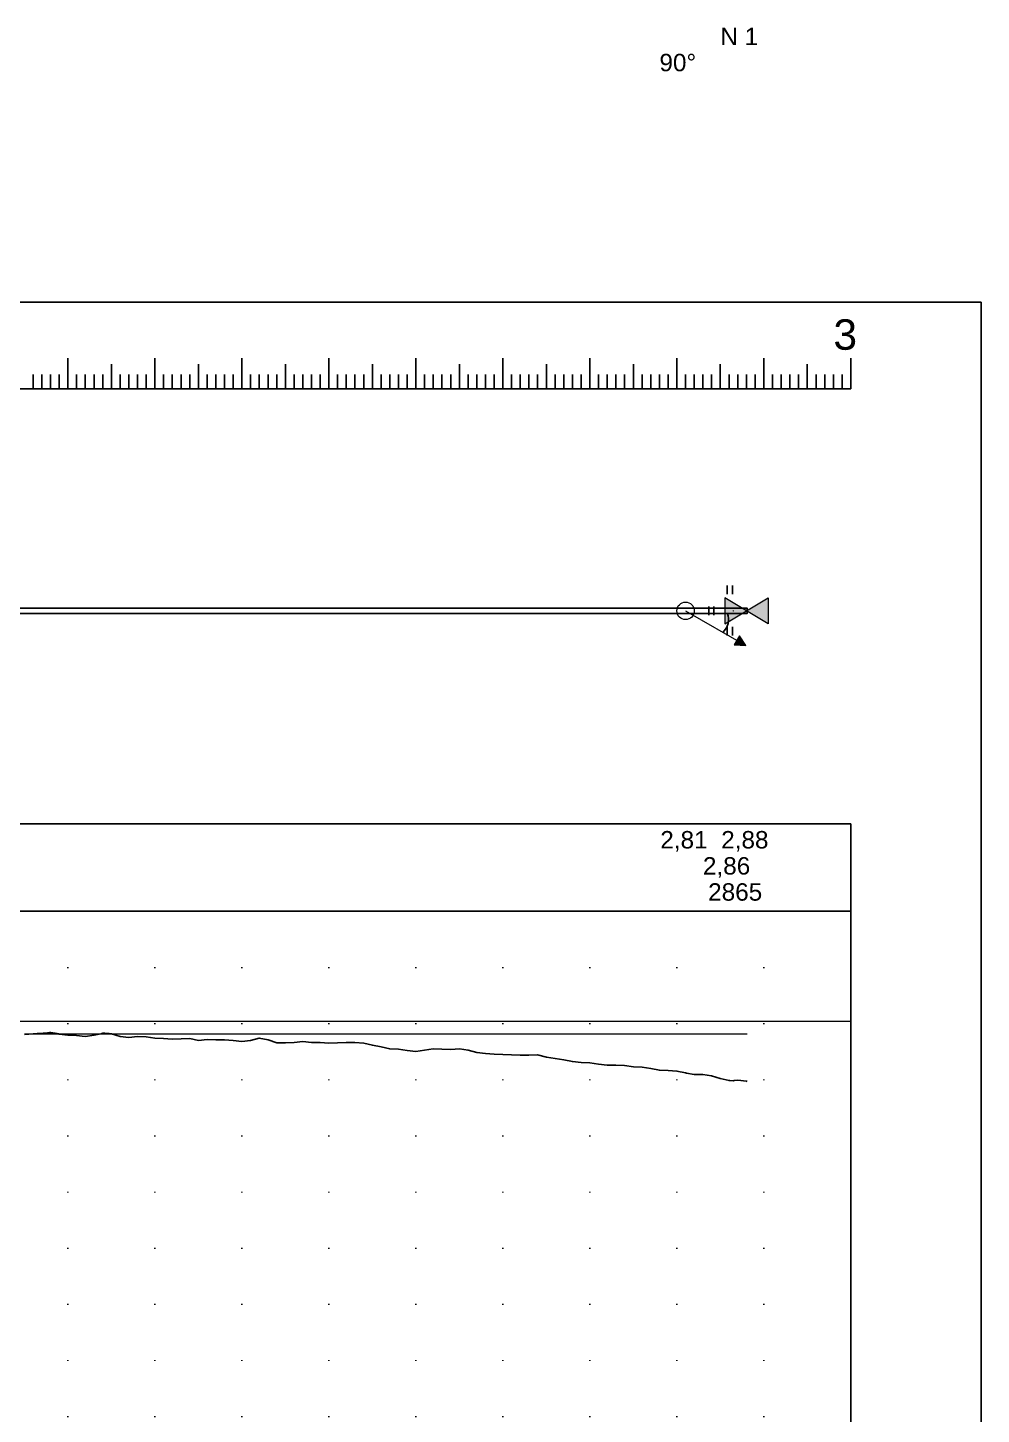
# Model space of a CAD drawing. Header units: millimetres. Extents: x -226 to 1784, y 10 to 1137.
# Drawn here: x 295.4 to 405, y 169.7 to 329 of the extents above; entities that cross this region are included whole.
import ezdxf

# ---------------------------------------------------------------- set-up
doc = ezdxf.new("R2010")
doc.units = ezdxf.units.MM
doc.linetypes.add('DOT', pattern=[6.35, 0, -6.35])
for name, color, linetype in [('График_U', 5, 'Continuous'), ('ИсследТрД', 6, 'Continuous'), ('Макет', 7, 'Continuous'), ('Перешкоди', 7, 'Continuous')]:
    doc.layers.add(name, color=color, linetype=linetype)
doc.layers.add('График_U_085', color=253, linetype='Continuous', lineweight=0)
doc.layers.add('Текст', color=7, linetype='Continuous', lineweight=0)
doc.styles.get("Standard").update_dxf_attribs({"font": 'arial.ttf'})

# ---------------------------------------------------------------- blocks, each defined once
blk = doc.blocks.new('Поворот_право')
at = {"layer": 'Перешкоди', "linetype": 'ByBlock', "lineweight": 15}
blk.add_hatch(color=7, dxfattribs=at).paths.add_polyline_path([(6.93, -4), (6.19, -2.88), (5.59, -3.92)])
at = {"layer": 'Defpoints'}
blk.add_arc((2.93, -0.98), 2.02, 312.3171, 19.8334, dxfattribs=at)
at = {"layer": 'Перешкоди', "color": 7, "linetype": 'ByBlock', "lineweight": 15}
for p, q in [((0, 0), (6.93, -4)), ((6.19, -2.88), (5.59, -3.92)), ((6.93, -4), (6.19, -2.88)), ((5.59, -3.92), (6.93, -4))]:
    blk.add_line(p, q, dxfattribs=at)
blk.add_circle((0, 0), 1, dxfattribs=at)
blk = doc.blocks.new('КМ')
at = {"layer": 'Defpoints'}
blk.add_point((0, 0), dxfattribs=at)
blk = doc.blocks.new('Луг')
at = {"layer": 'Перешкоди', "color": 3, "linetype": 'ByBlock'}
for p, q in [((-0.3, 2.93), (-0.3, 1.93)), ((0.3, 2.93), (0.3, 1.93)), ((-2.43, 0.5), (-2.43, -0.5)), ((-1.83, 0.5), (-1.83, -0.5)), ((-0.3, -1.82), (-0.3, -2.82)), ((0.3, -1.82), (0.3, -2.82))]:
    blk.add_line(p, q, dxfattribs=at)
blk = doc.blocks.new('Объект')
at = {"lineweight": -2}
blk.add_circle((0, 0), 0.01, dxfattribs=at)
blk = doc.blocks.new('Кран')
at = {"layer": 'Перешкоди', "linetype": 'ByBlock', "lineweight": 15}
blk.add_hatch(color=7, dxfattribs=at).paths.add_polyline_path([(-2.5, 1.5), (-2.5, -1.5), (2.5, 1.5), (2.5, -1.5)])
at = {"layer": 'Перешкоди', "color": 7, "linetype": 'ByBlock', "lineweight": 15}
for p, q in [((-2.5, -1.5), (2.5, 1.5)), ((2.5, -1.5), (-2.5, 1.5)), ((-2.5, 1.5), (-2.5, -1.5)), ((2.5, 1.5), (2.5, -1.5))]:
    blk.add_line(p, q, dxfattribs=at)

msp = doc.modelspace()

# ---------------------------------------------------------------- linework, layer by layer
at = {"layer": 'График_U'}
msp.add_lwpolyline([(295, 213.34), (296, 213.4), (296.1, 213.4), (296.11, 213.4), (296.2, 213.4), (296.21, 213.4), (296.3, 213.4), (296.31, 213.4), (296.4, 213.4), (296.41, 213.4), (296.5, 213.43), (296.51, 213.43), (296.6, 213.43), (296.61, 213.43), (296.7, 213.43), (296.71, 213.43), (296.8, 213.43), (296.81, 213.43), (296.9, 213.43), (296.91, 213.43), (297, 213.43), (297, 213.43), (297.01, 213.43), (297.1, 213.43), (297.11, 213.43), (297.2, 213.46), (297.21, 213.46), (297.3, 213.46), (297.31, 213.46), (297.4, 213.49), (297.41, 213.49), (297.5, 213.49), (297.51, 213.49), (297.6, 213.49), (297.61, 213.49), (297.7, 213.52), (297.71, 213.52), (297.8, 213.52), (297.81, 213.52), (297.9, 213.54), (297.91, 213.54), (298, 213.54), (298, 213.54), (298.01, 213.54), (298.1, 213.52), (298.11, 213.52), (298.2, 213.52), (298.21, 213.52), (298.3, 213.49), (298.31, 213.49), (298.4, 213.49), (298.41, 213.49), (298.5, 213.46), (298.51, 213.46), (298.6, 213.43), (298.61, 213.43), (298.7, 213.43), (298.71, 213.43), (298.8, 213.4), (298.81, 213.4), (298.9, 213.4), (299, 213.37), (300, 213.23), (301, 213.2), (302, 213.08), (303, 213.23), (303.8, 213.4), (303.81, 213.4), (303.9, 213.43), (303.91, 213.43), (304, 213.46), (304, 213.46), (304.01, 213.46), (304.1, 213.46), (304.11, 213.46), (304.2, 213.46), (304.21, 213.46), (304.3, 213.43), (304.31, 213.43), (304.4, 213.43), (304.41, 213.43), (304.5, 213.43), (304.51, 213.43), (304.6, 213.43), (304.61, 213.43), (304.7, 213.43), (304.71, 213.43), (304.8, 213.4), (304.81, 213.4), (304.9, 213.4), (304.91, 213.4), (305, 213.4), (305, 213.4), (306, 213.11), (307, 212.99), (308, 213.11), (309, 213.05), (310, 212.91), (311, 212.88), (312, 212.79), (313, 212.82), (314, 212.85), (315, 212.65), (315, 212.65), (316, 212.73), (317, 212.7), (318, 212.7), (319, 212.65), (320, 212.5), (321, 212.62), (322, 212.91), (323, 212.7), (324, 212.38), (325, 212.38), (326, 212.41), (327, 212.5), (328, 212.41), (329, 212.41), (330, 212.33), (331, 212.36), (332, 212.41), (333, 212.41), (334, 212.33), (335, 212.09), (336, 211.89), (337, 211.66), (338, 211.63), (339, 211.49), (340, 211.37), (341, 211.54), (342, 211.69), (343, 211.63), (344, 211.6), (345, 211.69), (346, 211.51), (347, 211.25), (348, 211.14), (349, 211.05), (350, 211.02), (351, 210.99), (352, 210.96), (353, 210.94), (354, 210.99), (355, 210.7), (356, 210.56), (357, 210.41), (358, 210.21), (359, 210.12), (360, 210.06), (361, 209.92), (362, 209.8), (363, 209.8), (364, 209.75), (365, 209.6), (366, 209.57), (367, 209.43), (368, 209.22), (369, 209.19), (370, 209.11), (371, 208.91), (371.1, 208.89), (372, 208.73), (373, 208.73), (374, 208.59), (375, 208.27), (376, 208.03), (376.1, 208.03), (376.5, 208.01), (376.6, 208.02), (377, 208.06), (378, 207.95), (378.1, 207.94)], dxfattribs=at)
at = {"layer": 'График_U_085'}
msp.add_lwpolyline([(90, 214.85), (390, 214.85)], dxfattribs=at)
at = {"layer": 'ИсследТрД'}
msp.add_lwpolyline([(90, 261.7), (90, 262.3), (378.1, 262.3), (378.1, 261.7), (90, 261.7)], dxfattribs=at)
at = {"layer": 'Макет', "lineweight": -2}
for p, q in [((20, 297.48), (405, 297.48)), ((405, 297.48), (295.75, 297.48)), ((405, 10.51), (405, 297.48)), ((300, 291.02), (300, 287.52)), ((300, 287.52), (300, 291.02)), ((300, 291.02), (300, 287.52)), ((300, 291.02), (300, 287.52)), ((300, 287.52), (300, 291.02)), ((305, 287.52), (305, 290.35)), ((310, 291.02), (310, 287.52)), ((310, 287.52), (310, 291.02)), ((310, 291.02), (310, 287.52)), ((310, 291.02), (310, 287.52)), ((310, 287.52), (310, 291.02)), ((315, 287.52), (315, 290.35)), ((320, 291.02), (320, 287.52)), ((320, 287.52), (320, 291.02)), ((320, 291.02), (320, 287.52)), ((320, 291.02), (320, 287.52)), ((320, 287.52), (320, 291.02)), ((325, 287.52), (325, 290.35)), ((330, 291.02), (330, 287.52)), ((330, 287.52), (330, 291.02)), ((330, 291.02), (330, 287.52)), ((330, 291.02), (330, 287.52)), ((330, 287.52), (330, 291.02)), ((335, 287.52), (335, 290.35)), ((340, 291.02), (340, 287.52)), ((340, 287.52), (340, 291.02)), ((340, 291.02), (340, 287.52)), ((340, 291.02), (340, 287.52)), ((340, 287.52), (340, 291.02)), ((345, 287.52), (345, 290.35)), ((350, 291.02), (350, 287.52)), ((350, 287.52), (350, 291.02)), ((350, 291.02), (350, 287.52)), ((350, 291.02), (350, 287.52)), ((350, 287.52), (350, 291.02)), ((355, 287.52), (355, 290.35)), ((360, 291.02), (360, 287.52)), ((360, 287.52), (360, 291.02)), ((360, 291.02), (360, 287.52)), ((360, 291.02), (360, 287.52)), ((360, 287.52), (360, 291.02)), ((365, 287.52), (365, 290.35)), ((370, 291.02), (370, 287.52)), ((370, 287.52), (370, 291.02)), ((370, 291.02), (370, 287.52)), ((370, 291.02), (370, 287.52)), ((375, 287.52), (375, 290.35)), ((380, 291.02), (380, 287.52)), ((380, 287.52), (380, 291.02)), ((380, 291.02), (380, 287.52)), ((380, 291.02), (380, 287.52)), ((385, 287.52), (385, 290.35)), ((390, 291.02), (390, 287.52)), ((390, 287.52), (390, 291.02)), ((390, 291.02), (390, 287.52)), ((296.01, 289.17), (296.01, 287.52)), ((297.01, 289.17), (297.01, 287.52)), ((298.01, 289.17), (298.01, 287.52)), ((299.01, 289.17), (299.01, 287.52)), ((300, 289.19), (300, 287.54)), ((301, 289.17), (301, 287.52)), ((302, 289.17), (302, 287.52)), ((303, 289.17), (303, 287.52)), ((304, 289.17), (304, 287.52)), ((306.01, 289.17), (306.01, 287.52)), ((307.01, 289.17), (307.01, 287.52)), ((308.01, 289.17), (308.01, 287.52)), ((309.01, 289.17), (309.01, 287.52)), ((310, 289.19), (310, 287.54)), ((311, 289.17), (311, 287.52)), ((312, 289.17), (312, 287.52)), ((313, 289.17), (313, 287.52)), ((314, 289.17), (314, 287.52)), ((316.01, 289.17), (316.01, 287.52)), ((317.01, 289.17), (317.01, 287.52)), ((318.01, 289.17), (318.01, 287.52)), ((319.01, 289.17), (319.01, 287.52)), ((320, 289.19), (320, 287.54)), ((321, 289.17), (321, 287.52)), ((322, 289.17), (322, 287.52)), ((323, 289.17), (323, 287.52)), ((324, 289.17), (324, 287.52)), ((326.01, 289.17), (326.01, 287.52)), ((327.01, 289.17), (327.01, 287.52)), ((328.01, 289.17), (328.01, 287.52)), ((329.01, 289.17), (329.01, 287.52)), ((330, 289.19), (330, 287.54)), ((331, 289.17), (331, 287.52)), ((332, 289.17), (332, 287.52)), ((333, 289.17), (333, 287.52)), ((334, 289.17), (334, 287.52)), ((336.01, 289.17), (336.01, 287.52)), ((337.01, 289.17), (337.01, 287.52)), ((338.01, 289.17), (338.01, 287.52)), ((339.01, 289.17), (339.01, 287.52)), ((340, 289.19), (340, 287.54)), ((341, 289.17), (341, 287.52)), ((342, 289.17), (342, 287.52)), ((343, 289.17), (343, 287.52)), ((344, 289.17), (344, 287.52)), ((346.01, 289.17), (346.01, 287.52)), ((347.01, 289.17), (347.01, 287.52)), ((348.01, 289.17), (348.01, 287.52)), ((349.01, 289.17), (349.01, 287.52)), ((350, 289.19), (350, 287.54)), ((351, 289.17), (351, 287.52)), ((352, 289.17), (352, 287.52)), ((353, 289.17), (353, 287.52)), ((354, 289.17), (354, 287.52)), ((356.01, 289.17), (356.01, 287.52)), ((357.01, 289.17), (357.01, 287.52)), ((358.01, 289.17), (358.01, 287.52)), ((359.01, 289.17), (359.01, 287.52)), ((360, 289.19), (360, 287.54)), ((361, 289.17), (361, 287.52)), ((362, 289.17), (362, 287.52)), ((363, 289.17), (363, 287.52)), ((364, 289.17), (364, 287.52)), ((366.01, 289.17), (366.01, 287.52)), ((367.01, 289.17), (367.01, 287.52)), ((368.01, 289.17), (368.01, 287.52)), ((369.01, 289.17), (369.01, 287.52)), ((370, 289.19), (370, 287.54)), ((371, 289.17), (371, 287.52)), ((372, 289.17), (372, 287.52)), ((373, 289.17), (373, 287.52)), ((374, 289.17), (374, 287.52)), ((376.01, 289.17), (376.01, 287.52)), ((377.01, 289.17), (377.01, 287.52)), ((378.01, 289.17), (378.01, 287.52)), ((379.01, 289.17), (379.01, 287.52)), ((380, 289.19), (380, 287.54)), ((381, 289.17), (381, 287.52)), ((382, 289.17), (382, 287.52)), ((383, 289.17), (383, 287.52)), ((384, 289.17), (384, 287.52)), ((386.01, 289.17), (386.01, 287.52)), ((387.01, 289.17), (387.01, 287.52)), ((388.01, 289.17), (388.01, 287.52)), ((389.01, 289.17), (389.01, 287.52)), ((390, 289.19), (390, 287.54)), ((20, 237.51), (390, 237.51)), ((390, 237.51), (331.47, 237.51)), ((390, 237.51), (390, 25.51)), ((30, 227.51), (390, 227.51)), ((90, 227.51), (390, 227.51))]:
    msp.add_line(p, q, dxfattribs=at)
at = {"layer": 'Макет'}
msp.add_line((390, 287.52), (20, 287.48), dxfattribs=at)
at = {"layer": 'Макет', "linetype": 'DOT', "lineweight": -2}
for p, q in [((300, 227.51), (300, 60.51)), ((310, 227.51), (310, 60.51)), ((320, 227.51), (320, 60.51)), ((330, 227.51), (330, 60.51)), ((340, 227.51), (340, 60.51)), ((350, 227.51), (350, 60.51)), ((360, 227.51), (360, 60.51)), ((370, 227.51), (370, 60.51)), ((380, 227.51), (380, 60.51)), ((390, 227.51), (390, 60.51))]:
    msp.add_line(p, q, dxfattribs=at)
at = {"layer": 'Текст'}
msp.add_lwpolyline([(295, 213.4), (296, 213.4), (296.1, 213.4), (296.11, 213.4), (296.2, 213.4), (296.21, 213.4), (296.3, 213.4), (296.31, 213.4), (296.4, 213.4), (296.41, 213.4), (296.5, 213.4), (296.51, 213.4), (296.6, 213.4), (296.61, 213.4), (296.7, 213.4), (296.71, 213.4), (296.8, 213.4), (296.81, 213.4), (296.9, 213.4), (296.91, 213.4), (297, 213.4), (297, 213.4), (297.01, 213.4), (297.1, 213.4), (297.11, 213.4), (297.2, 213.4), (297.21, 213.4), (297.3, 213.4), (297.31, 213.4), (297.4, 213.4), (297.41, 213.4), (297.5, 213.4), (297.51, 213.4), (297.6, 213.4), (297.61, 213.4), (297.7, 213.4), (297.71, 213.4), (297.8, 213.4), (297.81, 213.4), (297.9, 213.4), (297.91, 213.4), (298, 213.4), (298, 213.4), (298.01, 213.4), (298.1, 213.4), (298.11, 213.4), (298.2, 213.4), (298.21, 213.4), (298.3, 213.4), (298.31, 213.4), (298.4, 213.4), (298.41, 213.4), (298.5, 213.4), (298.51, 213.4), (298.6, 213.4), (298.61, 213.4), (298.7, 213.4), (298.71, 213.4), (298.8, 213.4), (298.81, 213.4), (298.9, 213.4), (299, 213.4), (300, 213.4), (301, 213.4), (302, 213.4), (303, 213.4), (303.8, 213.4), (303.81, 213.4), (303.9, 213.4), (303.91, 213.4), (304, 213.4), (304, 213.4), (304.01, 213.4), (304.1, 213.4), (304.11, 213.4), (304.2, 213.4), (304.21, 213.4), (304.3, 213.4), (304.31, 213.4), (304.4, 213.4), (304.41, 213.4), (304.5, 213.4), (304.51, 213.4), (304.6, 213.4), (304.61, 213.4), (304.7, 213.4), (304.71, 213.4), (304.8, 213.4), (304.81, 213.4), (304.9, 213.4), (304.91, 213.4), (305, 213.4), (305, 213.4), (306, 213.4), (307, 213.4), (308, 213.4), (309, 213.4), (310, 213.4), (311, 213.4), (312, 213.4), (313, 213.4), (314, 213.4), (315, 213.4), (315, 213.4), (316, 213.4), (317, 213.4), (318, 213.4), (319, 213.4), (320, 213.4), (321, 213.4), (322, 213.4), (323, 213.4), (324, 213.4), (325, 213.4), (326, 213.4), (327, 213.4), (328, 213.4), (329, 213.4), (330, 213.4), (331, 213.4), (332, 213.4), (333, 213.4), (334, 213.4), (335, 213.4), (336, 213.4), (337, 213.4), (338, 213.4), (339, 213.4), (340, 213.4), (341, 213.4), (342, 213.4), (343, 213.4), (344, 213.4), (345, 213.4), (346, 213.4), (347, 213.4), (348, 213.4), (349, 213.4), (350, 213.4), (351, 213.4), (352, 213.4), (353, 213.4), (354, 213.4), (355, 213.4), (356, 213.4), (357, 213.4), (358, 213.4), (359, 213.4), (360, 213.4), (361, 213.4), (362, 213.4), (363, 213.4), (364, 213.4), (365, 213.4), (366, 213.4), (367, 213.4), (368, 213.4), (369, 213.4), (370, 213.4), (371, 213.4), (371.1, 213.4), (372, 213.4), (373, 213.4), (374, 213.4), (375, 213.4), (376, 213.4), (376.1, 213.4), (376.5, 213.4), (376.6, 213.4), (377, 213.4), (378, 213.4), (378.1, 213.4)], dxfattribs=at)

# ---------------------------------------------------------------- block references
at = {"layer": 'Перешкоди'}
for name, p in [('Луг', (376.1, 262)), ('Поворот_право', (371, 262)), ('Кран', (378, 262)), ('КМ', (371.1, 262)), ('КМ', (376, 262)), ('Объект', (376.5, 262)), ('КМ', (376.6, 262)), ('КМ', (378.1, 262))]:
    msp.add_blockref(name, p, dxfattribs=at)

# ---------------------------------------------------------------- texts
at = {"layer": 'Текст'}
for s, height, p in [('N 1', 2, (375, 327)), ('90°', 2, (368, 324)), ('3', 3.5, (388, 292)), ('2,81', 2, (368.1, 234.7)), ('2,88', 2, (375.1, 234.7)), ('2,86', 2, (373, 231.7)), ('2865', 2, (373.6, 228.7))]:
    msp.add_text(s, height=height, dxfattribs=at).set_placement(p)

doc.saveas('drawing.dxf')
